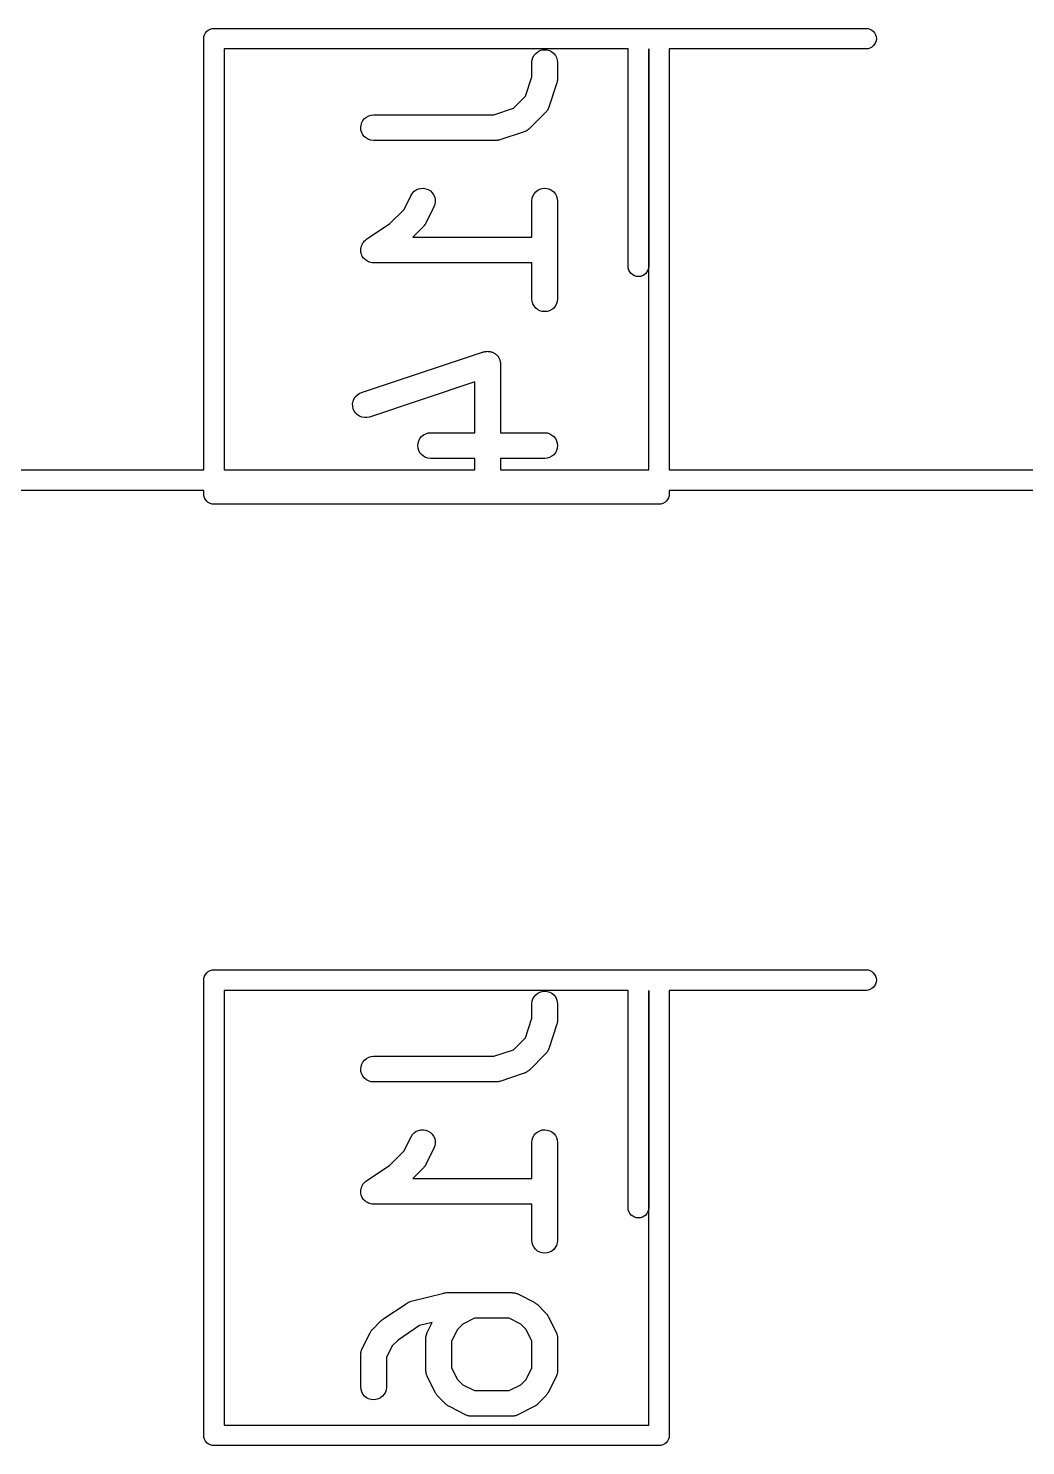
# Model space of a CAD drawing. Extents: x 37 to 98, y -173 to -16.
# Drawn here: x 71 to 76.83, y -127.39 to -119.11 of the extents above; entities that cross this region are included whole.
import ezdxf

# ---------------------------------------------------------------- set-up
doc = ezdxf.new("R2010")
doc.units = 0
doc.layers.add('BLACK', color=7, linetype='CONTINUOUS')

msp = doc.modelspace()

# ---------------------------------------------------------------- linework, layer by layer
at = {"layer": 'BLACK', "linetype": 'CONTINUOUS'}
for p, q in [((72.0309, -119.158), (72.0343, -119.147)), ((72.0343, -119.147), (72.0399, -119.137)), ((72.0399, -119.137), (72.0474, -119.127)), ((72.0474, -119.127), (72.0565, -119.12)), ((72.0565, -119.12), (72.0669, -119.114)), ((72.0669, -119.114), (72.0782, -119.111)), ((72.0782, -119.111), (72.0871, -119.11)), ((72.0871, -119.11), (72.09, -119.11)), ((72.09, -119.11), (72.0929, -119.11)), ((72.0929, -119.11), (74.5671, -119.11)), ((74.5671, -119.11), (74.57, -119.11)), ((74.57, -119.11), (74.5729, -119.11)), ((74.5729, -119.11), (74.6871, -119.11)), ((74.6871, -119.11), (74.69, -119.11)), ((74.69, -119.11), (74.6929, -119.11)), ((74.6929, -119.11), (75.9029, -119.11)), ((75.9029, -119.11), (75.9118, -119.111)), ((75.9118, -119.111), (75.9231, -119.114)), ((75.9231, -119.114), (75.9335, -119.12)), ((75.9335, -119.12), (75.9426, -119.127)), ((75.9426, -119.127), (75.9501, -119.137)), ((75.9501, -119.137), (75.9557, -119.147)), ((75.9557, -119.147), (75.9591, -119.158)), ((72.0297, -119.17), (72.0309, -119.158)), ((72.03, -119.173), (72.0297, -119.17)), ((72.03, -121.69), (72.03, -119.173)), ((72.15, -119.23), (72.15, -121.69)), ((74.51, -119.23), (72.15, -119.23)), ((74.51, -120.503), (74.51, -119.23)), ((74.63, -121.69), (74.63, -119.23)), ((74.63, -119.23), (74.63, -120.503)), ((75.9029, -119.23), (74.75, -119.23)), ((74.75, -119.23), (74.75, -121.69)), ((75.9118, -119.229), (75.9029, -119.23)), ((75.9231, -119.226), (75.9118, -119.229)), ((75.9335, -119.22), (75.9231, -119.226)), ((75.9426, -119.213), (75.9335, -119.22)), ((75.9501, -119.203), (75.9426, -119.213)), ((75.9557, -119.193), (75.9501, -119.203)), ((75.9591, -119.182), (75.9557, -119.193)), ((75.9591, -119.158), (75.9603, -119.17)), ((75.9603, -119.17), (75.9591, -119.182)), ((73.9474, -119.308), (73.949, -119.294)), ((73.9474, -119.31), (73.9474, -119.308)), ((73.9474, -119.393), (73.9474, -119.31)), ((73.949, -119.294), (73.9534, -119.28)), ((73.9534, -119.28), (73.9605, -119.267)), ((73.9605, -119.267), (73.9699, -119.256)), ((73.9699, -119.256), (73.9813, -119.247)), ((73.9813, -119.247), (73.9943, -119.24)), ((73.9943, -119.24), (74.0083, -119.236)), ((74.0083, -119.236), (74.0229, -119.235)), ((74.0229, -119.235), (74.0375, -119.236)), ((74.0375, -119.236), (74.0514, -119.24)), ((74.0514, -119.24), (74.0643, -119.247)), ((74.0643, -119.247), (74.0756, -119.257)), ((74.0756, -119.257), (74.0848, -119.268)), ((74.0848, -119.268), (74.0917, -119.281)), ((74.0917, -119.281), (74.096, -119.295)), ((74.096, -119.295), (74.0974, -119.31)), ((74.0974, -119.31), (74.0974, -119.405)), ((73.9092, -119.507), (73.9474, -119.393)), ((74.0935, -119.428), (74.0459, -119.571)), ((74.0945, -119.424), (74.0935, -119.428)), ((74.0957, -119.42), (74.0945, -119.424)), ((74.0961, -119.417), (74.0957, -119.42)), ((74.0968, -119.414), (74.0961, -119.417)), ((74.0969, -119.41), (74.0968, -119.414)), ((74.0974, -119.406), (74.0969, -119.41)), ((74.0974, -119.405), (74.0974, -119.406)), ((73.839, -119.577), (73.9092, -119.507)), ((72.9602, -119.649), (72.9695, -119.637)), ((72.9695, -119.637), (72.9809, -119.628)), ((72.9809, -119.628), (72.9938, -119.621)), ((72.9938, -119.621), (73.0078, -119.617)), ((73.0078, -119.617), (73.0224, -119.615)), ((73.0224, -119.615), (73.7245, -119.615)), ((73.7245, -119.615), (73.839, -119.577)), ((74.0278, -119.601), (73.9326, -119.696)), ((74.0292, -119.599), (74.0278, -119.601)), ((74.0308, -119.597), (74.0292, -119.599)), ((74.0338, -119.593), (74.0308, -119.597)), ((74.0371, -119.589), (74.0338, -119.593)), ((74.0381, -119.587), (74.0371, -119.589)), ((74.0394, -119.586), (74.0381, -119.587)), ((74.0416, -119.581), (74.0394, -119.586)), ((74.044, -119.576), (74.0416, -119.581)), ((74.0446, -119.574), (74.044, -119.576)), ((74.0456, -119.572), (74.0446, -119.574)), ((74.0459, -119.571), (74.0456, -119.572)), ((72.9474, -119.69), (72.9489, -119.675)), ((72.9487, -119.705), (72.9474, -119.69)), ((72.9528, -119.719), (72.9487, -119.705)), ((72.9489, -119.675), (72.9532, -119.661)), ((72.9596, -119.732), (72.9528, -119.719)), ((72.9532, -119.661), (72.9602, -119.649)), ((73.9032, -119.714), (73.7604, -119.762)), ((73.9053, -119.713), (73.9032, -119.714)), ((73.9074, -119.712), (73.9053, -119.713)), ((73.9119, -119.71), (73.9074, -119.712)), ((73.9166, -119.708), (73.9119, -119.71)), ((73.9184, -119.707), (73.9166, -119.708)), ((73.9204, -119.706), (73.9184, -119.707)), ((73.9244, -119.703), (73.9204, -119.706)), ((73.9286, -119.7), (73.9244, -119.703)), ((73.9301, -119.698), (73.9286, -119.7)), ((73.9318, -119.697), (73.9301, -119.698)), ((73.9326, -119.696), (73.9318, -119.697)), ((72.9688, -119.743), (72.9596, -119.732)), ((72.98, -119.752), (72.9688, -119.743)), ((72.9928, -119.759), (72.98, -119.752)), ((73.0068, -119.764), (72.9928, -119.759)), ((73.0213, -119.765), (73.0068, -119.764)), ((73.0224, -119.765), (73.0213, -119.765)), ((73.7367, -119.765), (73.0224, -119.765)), ((73.7409, -119.765), (73.7367, -119.765)), ((73.7451, -119.765), (73.7409, -119.765)), ((73.7481, -119.764), (73.7451, -119.765)), ((73.7512, -119.764), (73.7481, -119.764)), ((73.7553, -119.763), (73.7512, -119.764)), ((73.7594, -119.762), (73.7553, -119.763)), ((73.7604, -119.762), (73.7594, -119.762)), ((73.2597, -120.062), (73.2717, -120.053)), ((73.2717, -120.053), (73.2851, -120.048)), ((73.2851, -120.048), (73.2994, -120.045)), ((73.2994, -120.045), (73.3141, -120.044)), ((73.3141, -120.044), (73.3285, -120.047)), ((73.3285, -120.047), (73.3421, -120.052)), ((73.3421, -120.052), (73.3544, -120.06)), ((73.3544, -120.06), (73.365, -120.07)), ((73.9699, -120.065), (73.9813, -120.056)), ((73.9813, -120.056), (73.9943, -120.05)), ((73.9943, -120.05), (74.0083, -120.045)), ((74.0083, -120.045), (74.0229, -120.044)), ((74.0229, -120.044), (74.0375, -120.046)), ((74.0375, -120.046), (74.0514, -120.05)), ((74.0514, -120.05), (74.0643, -120.057)), ((74.0643, -120.057), (74.0756, -120.066)), ((73.1988, -120.17), (73.241, -120.086)), ((73.241, -120.086), (73.2415, -120.085)), ((73.2415, -120.085), (73.2495, -120.072)), ((73.2495, -120.072), (73.2597, -120.062)), ((73.365, -120.07), (73.3734, -120.082)), ((73.3734, -120.082), (73.3793, -120.096)), ((73.3804, -120.139), (73.3752, -120.153)), ((73.3793, -120.096), (73.3825, -120.11)), ((73.3829, -120.124), (73.3804, -120.139)), ((73.3825, -120.11), (73.3829, -120.124)), ((73.9474, -120.118), (73.949, -120.103)), ((73.9474, -120.119), (73.9474, -120.118)), ((73.9474, -120.33), (73.9474, -120.119)), ((73.949, -120.103), (73.9534, -120.09)), ((73.9534, -120.09), (73.9605, -120.077)), ((73.9605, -120.077), (73.9699, -120.065)), ((74.0756, -120.066), (74.0848, -120.078)), ((74.0848, -120.078), (74.0917, -120.09)), ((74.0917, -120.09), (74.096, -120.104)), ((74.096, -120.104), (74.0974, -120.119)), ((74.0974, -120.119), (74.0974, -120.69)), ((73.1175, -120.251), (73.1988, -120.17)), ((73.3752, -120.153), (73.3276, -120.248)), ((72.9808, -120.342), (73.1175, -120.251)), ((73.3135, -120.267), (73.2511, -120.33)), ((73.3162, -120.264), (73.3135, -120.267)), ((73.3191, -120.261), (73.3162, -120.264)), ((73.3208, -120.258), (73.3191, -120.261)), ((73.3228, -120.256), (73.3208, -120.258)), ((73.3248, -120.252), (73.3228, -120.256)), ((73.3271, -120.249), (73.3248, -120.252)), ((73.3276, -120.248), (73.3271, -120.249)), ((72.9481, -120.397), (72.9489, -120.39)), ((72.9489, -120.39), (72.9511, -120.383)), ((72.9489, -120.39), (72.9489, -120.39)), ((72.9489, -120.39), (72.9489, -120.39)), ((72.9511, -120.383), (72.9532, -120.376)), ((72.9532, -120.376), (72.9568, -120.369)), ((72.9532, -120.376), (72.9532, -120.376)), ((72.9532, -120.376), (72.9532, -120.376)), ((72.9568, -120.369), (72.9601, -120.363)), ((72.9601, -120.363), (72.9602, -120.363)), ((72.9602, -120.363), (72.9648, -120.357)), ((72.9602, -120.363), (72.9602, -120.363)), ((72.9648, -120.357), (72.9694, -120.352)), ((72.9694, -120.352), (72.9695, -120.352)), ((72.9695, -120.352), (72.975, -120.347)), ((72.9695, -120.352), (72.9695, -120.352)), ((72.975, -120.347), (72.9808, -120.342)), ((73.2511, -120.33), (73.9474, -120.33)), ((72.9474, -120.404), (72.9481, -120.397)), ((72.9481, -120.412), (72.9474, -120.404)), ((72.9474, -120.404), (72.9474, -120.404)), ((72.9474, -120.404), (72.9474, -120.404)), ((72.9487, -120.419), (72.9481, -120.412)), ((72.9507, -120.426), (72.9487, -120.419)), ((72.9487, -120.419), (72.9487, -120.419)), ((72.9487, -120.419), (72.9487, -120.419)), ((72.9528, -120.433), (72.9507, -120.426)), ((72.9529, -120.433), (72.9528, -120.433)), ((72.9563, -120.44), (72.9529, -120.433)), ((72.9529, -120.433), (72.9529, -120.433)), ((72.9596, -120.446), (72.9563, -120.44)), ((72.9597, -120.446), (72.9596, -120.446)), ((72.9643, -120.452), (72.9597, -120.446)), ((72.9597, -120.446), (72.9597, -120.446)), ((72.9688, -120.457), (72.9643, -120.452)), ((72.9689, -120.457), (72.9688, -120.457)), ((72.9688, -120.457), (72.9688, -120.457)), ((72.9745, -120.462), (72.9689, -120.457)), ((72.98, -120.467), (72.9745, -120.462)), ((72.9801, -120.467), (72.98, -120.467)), ((72.9862, -120.47), (72.9801, -120.467)), ((72.9801, -120.467), (72.9801, -120.467)), ((72.9928, -120.474), (72.9862, -120.47)), ((72.9929, -120.474), (72.9928, -120.474)), ((72.9996, -120.476), (72.9929, -120.474)), ((72.9929, -120.474), (72.9929, -120.474)), ((73.0068, -120.478), (72.9996, -120.476)), ((73.0069, -120.478), (73.0068, -120.478)), ((73.0068, -120.478), (73.0068, -120.478)), ((73.0142, -120.479), (73.0069, -120.478)), ((73.0213, -120.48), (73.0142, -120.479)), ((73.0214, -120.48), (73.0213, -120.48)), ((73.0215, -120.48), (73.0214, -120.48)), ((73.0224, -120.48), (73.0215, -120.48)), ((73.0215, -120.48), (73.0215, -120.48)), ((73.9474, -120.48), (73.0224, -120.48)), ((73.9474, -120.69), (73.9474, -120.48)), ((74.5109, -120.512), (74.51, -120.503)), ((74.5143, -120.523), (74.5109, -120.512)), ((74.5199, -120.533), (74.5143, -120.523)), ((74.5274, -120.543), (74.5199, -120.533)), ((74.5365, -120.55), (74.5274, -120.543)), ((74.5469, -120.556), (74.5365, -120.55)), ((74.5582, -120.559), (74.5469, -120.556)), ((74.5931, -120.556), (74.5818, -120.559)), ((74.6035, -120.55), (74.5931, -120.556)), ((74.6126, -120.543), (74.6035, -120.55)), ((74.6201, -120.533), (74.6126, -120.543)), ((74.6257, -120.523), (74.6201, -120.533)), ((74.6291, -120.512), (74.6257, -120.523)), ((74.63, -120.503), (74.6291, -120.512)), ((74.57, -120.56), (74.5582, -120.559)), ((74.5818, -120.559), (74.57, -120.56)), ((73.9488, -120.705), (73.9474, -120.69)), ((73.953, -120.719), (73.9488, -120.705)), ((73.9599, -120.732), (73.953, -120.719)), ((74.0913, -120.72), (74.0843, -120.733)), ((74.0957, -120.706), (74.0913, -120.72)), ((74.0974, -120.692), (74.0957, -120.706)), ((74.0974, -120.69), (74.0974, -120.692)), ((73.9692, -120.743), (73.9599, -120.732)), ((73.9804, -120.753), (73.9692, -120.743)), ((73.9933, -120.76), (73.9804, -120.753)), ((74.0073, -120.764), (73.9933, -120.76)), ((74.0219, -120.765), (74.0073, -120.764)), ((74.0364, -120.764), (74.0219, -120.765)), ((74.0505, -120.76), (74.0364, -120.764)), ((74.0634, -120.753), (74.0505, -120.76)), ((74.0749, -120.744), (74.0634, -120.753)), ((74.0843, -120.733), (74.0749, -120.744)), ((72.951, -121.238), (73.6653, -121)), ((73.6653, -121), (73.6663, -121)), ((73.6663, -121), (73.6707, -120.999)), ((73.6707, -120.999), (73.675, -120.998)), ((73.675, -120.998), (73.6778, -120.997)), ((73.6778, -120.997), (73.6806, -120.997)), ((73.6806, -120.997), (73.6851, -120.997)), ((73.6851, -120.997), (73.6896, -120.996)), ((73.6896, -120.996), (73.6924, -120.997)), ((73.6924, -120.997), (73.6953, -120.997)), ((73.6953, -120.997), (73.6997, -120.997)), ((73.6997, -120.997), (73.7041, -120.998)), ((73.7041, -120.998), (73.7069, -120.999)), ((73.7069, -120.999), (73.7097, -120.999)), ((73.7097, -120.999), (73.7138, -121.001)), ((73.7138, -121.001), (73.7181, -121.002)), ((73.7181, -121.002), (73.7206, -121.004)), ((73.7206, -121.004), (73.7233, -121.005)), ((73.7233, -121.005), (73.727, -121.007)), ((73.727, -121.007), (73.731, -121.009)), ((73.731, -121.009), (73.7332, -121.011)), ((73.7332, -121.011), (73.7356, -121.013)), ((73.7356, -121.013), (73.7388, -121.016)), ((73.7388, -121.016), (73.7423, -121.019)), ((73.7423, -121.019), (73.7441, -121.021)), ((73.7441, -121.021), (73.7461, -121.023)), ((73.7461, -121.023), (73.7487, -121.026)), ((73.7487, -121.026), (73.7515, -121.03)), ((73.7515, -121.03), (73.7529, -121.032)), ((73.7529, -121.032), (73.7545, -121.035)), ((73.7545, -121.035), (73.7563, -121.039)), ((73.7563, -121.039), (73.7584, -121.043)), ((73.7584, -121.043), (73.7592, -121.046)), ((73.7592, -121.046), (73.7604, -121.048)), ((73.7604, -121.048), (73.7613, -121.053)), ((73.7613, -121.053), (73.7626, -121.057)), ((73.7626, -121.057), (73.7629, -121.06)), ((73.7629, -121.06), (73.7635, -121.063)), ((73.7635, -121.063), (73.7636, -121.067)), ((73.7636, -121.067), (73.764, -121.071)), ((73.764, -121.071), (73.764, -121.473)), ((73.614, -121.175), (72.9985, -121.381)), ((73.614, -121.473), (73.614, -121.175)), ((72.9, -121.304), (72.9025, -121.289)), ((72.9025, -121.289), (72.9078, -121.276)), ((72.9078, -121.276), (72.9156, -121.263)), ((72.9156, -121.263), (72.9257, -121.253)), ((72.9257, -121.253), (72.9377, -121.244)), ((72.9377, -121.244), (72.951, -121.238)), ((72.9003, -121.318), (72.9, -121.304)), ((72.9034, -121.333), (72.9003, -121.318)), ((72.9093, -121.346), (72.9034, -121.333)), ((72.9177, -121.358), (72.9093, -121.346)), ((72.9282, -121.368), (72.9177, -121.358)), ((72.9405, -121.376), (72.9282, -121.368)), ((72.9541, -121.382), (72.9405, -121.376)), ((72.9685, -121.384), (72.9541, -121.382)), ((72.9832, -121.384), (72.9685, -121.384)), ((72.9975, -121.381), (72.9832, -121.384)), ((72.9985, -121.381), (72.9975, -121.381)), ((73.2807, -121.547), (73.2822, -121.533)), ((73.282, -121.562), (73.2807, -121.547)), ((73.2822, -121.533), (73.2866, -121.519)), ((73.2866, -121.519), (73.2935, -121.506)), ((73.2935, -121.506), (73.3029, -121.494)), ((73.3029, -121.494), (73.3142, -121.485)), ((73.3142, -121.485), (73.3271, -121.478)), ((73.3271, -121.478), (73.3411, -121.474)), ((73.3411, -121.474), (73.3557, -121.473)), ((73.3557, -121.473), (73.614, -121.473)), ((73.764, -121.473), (74.0224, -121.473)), ((74.0224, -121.473), (74.0234, -121.473)), ((74.0234, -121.473), (74.038, -121.474)), ((74.038, -121.474), (74.0519, -121.479)), ((74.0519, -121.479), (74.0648, -121.486)), ((74.0648, -121.486), (74.076, -121.495)), ((74.076, -121.495), (74.0851, -121.507)), ((74.0851, -121.507), (74.0919, -121.52)), ((74.0919, -121.52), (74.0961, -121.534)), ((74.0974, -121.548), (74.0958, -121.563)), ((74.0961, -121.534), (74.0974, -121.548)), ((73.2862, -121.576), (73.282, -121.562)), ((73.293, -121.589), (73.2862, -121.576)), ((73.3021, -121.6), (73.293, -121.589)), ((73.3133, -121.61), (73.3021, -121.6)), ((73.3262, -121.617), (73.3133, -121.61)), ((73.3401, -121.621), (73.3262, -121.617)), ((73.3547, -121.623), (73.3401, -121.621)), ((73.3557, -121.623), (73.3547, -121.623)), ((73.614, -121.623), (73.3557, -121.623)), ((73.614, -121.69), (73.614, -121.623)), ((74.0224, -121.623), (73.764, -121.623)), ((73.764, -121.623), (73.764, -121.69)), ((74.0369, -121.621), (74.0224, -121.623)), ((74.051, -121.617), (74.0369, -121.621)), ((74.0639, -121.61), (74.051, -121.617)), ((74.0752, -121.601), (74.0639, -121.61)), ((74.0846, -121.59), (74.0752, -121.601)), ((74.0915, -121.577), (74.0846, -121.59)), ((74.0958, -121.563), (74.0915, -121.577)), ((68.6821, -121.69), (72.03, -121.69)), ((72.15, -121.69), (73.614, -121.69)), ((73.764, -121.69), (74.63, -121.69)), ((74.75, -121.69), (77.11, -121.69)), ((72.03, -121.81), (68.3366, -121.81)), ((72.0297, -121.83), (72.03, -121.827)), ((72.0309, -121.842), (72.0297, -121.83)), ((72.03, -121.827), (72.03, -121.81)), ((72.0343, -121.853), (72.0309, -121.842)), ((72.0399, -121.863), (72.0343, -121.853)), ((72.0474, -121.873), (72.0399, -121.863)), ((72.0565, -121.88), (72.0474, -121.873)), ((72.0669, -121.886), (72.0565, -121.88)), ((74.7235, -121.88), (74.7131, -121.886)), ((74.7326, -121.873), (74.7235, -121.88)), ((74.7401, -121.863), (74.7326, -121.873)), ((74.7457, -121.853), (74.7401, -121.863)), ((74.7491, -121.842), (74.7457, -121.853)), ((74.75, -121.833), (74.7491, -121.842)), ((77.11, -121.81), (74.75, -121.81)), ((74.75, -121.81), (74.75, -121.827)), ((74.75, -121.827), (74.7503, -121.83)), ((74.7503, -121.83), (74.75, -121.833)), ((72.0782, -121.889), (72.0669, -121.886)), ((72.0871, -121.89), (72.0782, -121.889)), ((72.09, -121.89), (72.0871, -121.89)), ((72.0871, -121.89), (72.0871, -121.89)), ((72.0929, -121.89), (72.09, -121.89)), ((74.6871, -121.89), (72.0929, -121.89)), ((74.69, -121.89), (74.6871, -121.89)), ((74.7018, -121.889), (74.69, -121.89)), ((74.7131, -121.886), (74.7018, -121.889)), ((72.0565, -124.62), (72.0669, -124.614)), ((72.0669, -124.614), (72.0782, -124.611)), ((72.0782, -124.611), (72.0871, -124.61)), ((72.0871, -124.61), (72.09, -124.61)), ((72.09, -124.61), (72.0929, -124.61)), ((72.0929, -124.61), (74.5671, -124.61)), ((74.5671, -124.61), (74.57, -124.61)), ((74.57, -124.61), (74.5729, -124.61)), ((74.5729, -124.61), (74.6871, -124.61)), ((74.6871, -124.61), (74.69, -124.61)), ((74.69, -124.61), (74.6929, -124.61)), ((74.6929, -124.61), (75.9029, -124.61)), ((75.9029, -124.61), (75.9118, -124.611)), ((75.9118, -124.611), (75.9231, -124.614)), ((75.9231, -124.614), (75.9335, -124.62)), ((72.0297, -124.67), (72.0309, -124.658)), ((72.03, -124.673), (72.0297, -124.67)), ((72.03, -127.327), (72.03, -124.673)), ((72.0309, -124.658), (72.0343, -124.647)), ((72.0343, -124.647), (72.0399, -124.637)), ((72.0399, -124.637), (72.0474, -124.627)), ((72.0474, -124.627), (72.0565, -124.62)), ((75.9335, -124.62), (75.9426, -124.627)), ((75.9426, -124.627), (75.9501, -124.637)), ((75.9501, -124.637), (75.9557, -124.647)), ((75.9557, -124.693), (75.9501, -124.703)), ((75.9557, -124.647), (75.9591, -124.658)), ((75.9591, -124.682), (75.9557, -124.693)), ((75.9591, -124.658), (75.9603, -124.67)), ((75.9603, -124.67), (75.9591, -124.682)), ((72.15, -124.73), (72.15, -127.27)), ((74.51, -124.73), (72.15, -124.73)), ((73.9534, -124.78), (73.9605, -124.767)), ((73.9605, -124.767), (73.9699, -124.756)), ((73.9699, -124.756), (73.9813, -124.747)), ((73.9813, -124.747), (73.9943, -124.74)), ((73.9943, -124.74), (74.0083, -124.736)), ((74.0083, -124.736), (74.0229, -124.735)), ((74.0229, -124.735), (74.0375, -124.736)), ((74.0375, -124.736), (74.0514, -124.74)), ((74.0514, -124.74), (74.0643, -124.747)), ((74.0643, -124.747), (74.0756, -124.757)), ((74.0756, -124.757), (74.0848, -124.768)), ((74.0848, -124.768), (74.0917, -124.781)), ((74.51, -126.003), (74.51, -124.73)), ((74.63, -127.27), (74.63, -124.73)), ((74.63, -124.73), (74.63, -126.003)), ((75.9029, -124.73), (74.75, -124.73)), ((74.75, -124.73), (74.75, -127.327)), ((75.9118, -124.729), (75.9029, -124.73)), ((75.9231, -124.726), (75.9118, -124.729)), ((75.9335, -124.72), (75.9231, -124.726)), ((75.9426, -124.713), (75.9335, -124.72)), ((75.9501, -124.703), (75.9426, -124.713)), ((73.9474, -124.808), (73.949, -124.794)), ((73.9474, -124.81), (73.9474, -124.808)), ((73.9474, -124.893), (73.9474, -124.81)), ((73.949, -124.794), (73.9534, -124.78)), ((74.0917, -124.781), (74.096, -124.795)), ((74.096, -124.795), (74.0974, -124.81)), ((74.0974, -124.81), (74.0974, -124.905)), ((73.9092, -125.007), (73.9474, -124.893)), ((74.0935, -124.928), (74.0459, -125.071)), ((74.0945, -124.924), (74.0935, -124.928)), ((74.0957, -124.92), (74.0945, -124.924)), ((74.0961, -124.917), (74.0957, -124.92)), ((74.0968, -124.914), (74.0961, -124.917)), ((74.0969, -124.91), (74.0968, -124.914)), ((74.0974, -124.906), (74.0969, -124.91)), ((74.0974, -124.905), (74.0974, -124.906)), ((73.839, -125.077), (73.9092, -125.007)), ((73.7245, -125.115), (73.839, -125.077)), ((74.0278, -125.101), (73.9326, -125.196)), ((74.0292, -125.099), (74.0278, -125.101)), ((74.0308, -125.097), (74.0292, -125.099)), ((74.0338, -125.093), (74.0308, -125.097)), ((74.0371, -125.089), (74.0338, -125.093)), ((74.0381, -125.087), (74.0371, -125.089)), ((74.0394, -125.086), (74.0381, -125.087)), ((74.0416, -125.081), (74.0394, -125.086)), ((74.044, -125.076), (74.0416, -125.081)), ((74.0446, -125.074), (74.044, -125.076)), ((74.0456, -125.072), (74.0446, -125.074)), ((74.0459, -125.071), (74.0456, -125.072)), ((72.9474, -125.19), (72.9489, -125.175)), ((72.9487, -125.205), (72.9474, -125.19)), ((72.9489, -125.175), (72.9532, -125.161)), ((72.9532, -125.161), (72.9602, -125.149)), ((72.9602, -125.149), (72.9695, -125.137)), ((72.9695, -125.137), (72.9809, -125.128)), ((72.9809, -125.128), (72.9938, -125.121)), ((72.9938, -125.121), (73.0078, -125.117)), ((73.0078, -125.117), (73.0224, -125.115)), ((73.0224, -125.115), (73.7245, -125.115)), ((72.9528, -125.219), (72.9487, -125.205)), ((72.9596, -125.232), (72.9528, -125.219)), ((72.9688, -125.243), (72.9596, -125.232)), ((72.98, -125.252), (72.9688, -125.243)), ((72.9928, -125.259), (72.98, -125.252)), ((73.0068, -125.264), (72.9928, -125.259)), ((73.0213, -125.265), (73.0068, -125.264)), ((73.0224, -125.265), (73.0213, -125.265)), ((73.7367, -125.265), (73.0224, -125.265)), ((73.7409, -125.265), (73.7367, -125.265)), ((73.7451, -125.265), (73.7409, -125.265)), ((73.7481, -125.264), (73.7451, -125.265)), ((73.7512, -125.264), (73.7481, -125.264)), ((73.7553, -125.263), (73.7512, -125.264)), ((73.7594, -125.262), (73.7553, -125.263)), ((73.7604, -125.262), (73.7594, -125.262)), ((73.9032, -125.214), (73.7604, -125.262)), ((73.9053, -125.213), (73.9032, -125.214)), ((73.9074, -125.212), (73.9053, -125.213)), ((73.9119, -125.21), (73.9074, -125.212)), ((73.9166, -125.208), (73.9119, -125.21)), ((73.9184, -125.207), (73.9166, -125.208)), ((73.9204, -125.206), (73.9184, -125.207)), ((73.9244, -125.203), (73.9204, -125.206)), ((73.9286, -125.2), (73.9244, -125.203)), ((73.9301, -125.198), (73.9286, -125.2)), ((73.9318, -125.197), (73.9301, -125.198)), ((73.9326, -125.196), (73.9318, -125.197)), ((73.1988, -125.67), (73.241, -125.586)), ((73.241, -125.586), (73.2415, -125.585)), ((73.2415, -125.585), (73.2495, -125.572)), ((73.2495, -125.572), (73.2597, -125.562)), ((73.2597, -125.562), (73.2717, -125.553)), ((73.2717, -125.553), (73.2851, -125.548)), ((73.2851, -125.548), (73.2994, -125.545)), ((73.2994, -125.545), (73.3141, -125.544)), ((73.3141, -125.544), (73.3285, -125.547)), ((73.3285, -125.547), (73.3421, -125.552)), ((73.3421, -125.552), (73.3544, -125.56)), ((73.3544, -125.56), (73.365, -125.57)), ((73.365, -125.57), (73.3734, -125.582)), ((73.3734, -125.582), (73.3793, -125.596)), ((73.3793, -125.596), (73.3825, -125.61)), ((73.9474, -125.618), (73.949, -125.603)), ((73.949, -125.603), (73.9534, -125.59)), ((73.9534, -125.59), (73.9605, -125.577)), ((73.9605, -125.577), (73.9699, -125.565)), ((73.9699, -125.565), (73.9813, -125.556)), ((73.9813, -125.556), (73.9943, -125.55)), ((73.9943, -125.55), (74.0083, -125.545)), ((74.0083, -125.545), (74.0229, -125.544)), ((74.0229, -125.544), (74.0375, -125.546)), ((74.0375, -125.546), (74.0514, -125.55)), ((74.0514, -125.55), (74.0643, -125.557)), ((74.0643, -125.557), (74.0756, -125.566)), ((74.0756, -125.566), (74.0848, -125.578)), ((74.0848, -125.578), (74.0917, -125.59)), ((74.0917, -125.59), (74.096, -125.604)), ((74.096, -125.604), (74.0974, -125.619)), ((73.1175, -125.751), (73.1988, -125.67)), ((73.3752, -125.653), (73.3276, -125.748)), ((73.3804, -125.639), (73.3752, -125.653)), ((73.3829, -125.624), (73.3804, -125.639)), ((73.3825, -125.61), (73.3829, -125.624)), ((73.9474, -125.619), (73.9474, -125.618)), ((73.9474, -125.83), (73.9474, -125.619)), ((74.0974, -125.619), (74.0974, -126.19)), ((72.9808, -125.842), (73.1175, -125.751)), ((73.3135, -125.767), (73.2511, -125.83)), ((73.3162, -125.764), (73.3135, -125.767)), ((73.3191, -125.761), (73.3162, -125.764)), ((73.3208, -125.758), (73.3191, -125.761)), ((73.3228, -125.756), (73.3208, -125.758)), ((73.3248, -125.752), (73.3228, -125.756)), ((73.3271, -125.749), (73.3248, -125.752)), ((73.3276, -125.748), (73.3271, -125.749)), ((72.9648, -125.857), (72.9694, -125.852)), ((72.9694, -125.852), (72.9695, -125.852)), ((72.9695, -125.852), (72.975, -125.847)), ((72.9695, -125.852), (72.9695, -125.852)), ((72.975, -125.847), (72.9808, -125.842)), ((73.2511, -125.83), (73.9474, -125.83)), ((72.9474, -125.904), (72.9481, -125.897)), ((72.9481, -125.912), (72.9474, -125.904)), ((72.9474, -125.904), (72.9474, -125.904)), ((72.9474, -125.904), (72.9474, -125.904)), ((72.9481, -125.897), (72.9489, -125.89)), ((72.9487, -125.919), (72.9481, -125.912)), ((72.9507, -125.926), (72.9487, -125.919)), ((72.9487, -125.919), (72.9487, -125.919)), ((72.9487, -125.919), (72.9487, -125.919)), ((72.9489, -125.89), (72.9511, -125.883)), ((72.9489, -125.89), (72.9489, -125.89)), ((72.9489, -125.89), (72.9489, -125.89)), ((72.9528, -125.933), (72.9507, -125.926)), ((72.9511, -125.883), (72.9532, -125.876)), ((72.9529, -125.933), (72.9528, -125.933)), ((72.9563, -125.94), (72.9529, -125.933)), ((72.9529, -125.933), (72.9529, -125.933)), ((72.9532, -125.876), (72.9568, -125.869)), ((72.9532, -125.876), (72.9532, -125.876)), ((72.9532, -125.876), (72.9532, -125.876)), ((72.9568, -125.869), (72.9601, -125.863)), ((72.9601, -125.863), (72.9602, -125.863)), ((72.9602, -125.863), (72.9648, -125.857)), ((72.9602, -125.863), (72.9602, -125.863)), ((72.9596, -125.946), (72.9563, -125.94)), ((72.9597, -125.946), (72.9596, -125.946)), ((72.9643, -125.952), (72.9597, -125.946)), ((72.9597, -125.946), (72.9597, -125.946)), ((72.9688, -125.957), (72.9643, -125.952)), ((72.9689, -125.957), (72.9688, -125.957)), ((72.9688, -125.957), (72.9688, -125.957)), ((72.9745, -125.962), (72.9689, -125.957)), ((72.98, -125.967), (72.9745, -125.962)), ((72.9801, -125.967), (72.98, -125.967)), ((72.9862, -125.97), (72.9801, -125.967)), ((72.9801, -125.967), (72.9801, -125.967)), ((72.9928, -125.974), (72.9862, -125.97)), ((72.9929, -125.974), (72.9928, -125.974)), ((72.9996, -125.976), (72.9929, -125.974)), ((72.9929, -125.974), (72.9929, -125.974)), ((73.0068, -125.978), (72.9996, -125.976)), ((73.0069, -125.978), (73.0068, -125.978)), ((73.0068, -125.978), (73.0068, -125.978)), ((73.0142, -125.979), (73.0069, -125.978)), ((73.0213, -125.98), (73.0142, -125.979)), ((73.0214, -125.98), (73.0213, -125.98)), ((73.0215, -125.98), (73.0214, -125.98)), ((73.0224, -125.98), (73.0215, -125.98)), ((73.0215, -125.98), (73.0215, -125.98)), ((73.9474, -125.98), (73.0224, -125.98)), ((73.9474, -126.19), (73.9474, -125.98)), ((74.5109, -126.012), (74.51, -126.003)), ((74.5143, -126.023), (74.5109, -126.012)), ((74.6291, -126.012), (74.6257, -126.023)), ((74.63, -126.003), (74.6291, -126.012)), ((74.5199, -126.033), (74.5143, -126.023)), ((74.5274, -126.043), (74.5199, -126.033)), ((74.5365, -126.05), (74.5274, -126.043)), ((74.5469, -126.056), (74.5365, -126.05)), ((74.5582, -126.059), (74.5469, -126.056)), ((74.57, -126.06), (74.5582, -126.059)), ((74.5818, -126.059), (74.57, -126.06)), ((74.5931, -126.056), (74.5818, -126.059)), ((74.6035, -126.05), (74.5931, -126.056)), ((74.6126, -126.043), (74.6035, -126.05)), ((74.6201, -126.033), (74.6126, -126.043)), ((74.6257, -126.023), (74.6201, -126.033)), ((73.9488, -126.205), (73.9474, -126.19)), ((73.953, -126.219), (73.9488, -126.205)), ((73.9599, -126.232), (73.953, -126.219)), ((73.9692, -126.243), (73.9599, -126.232)), ((73.9804, -126.253), (73.9692, -126.243)), ((73.9933, -126.26), (73.9804, -126.253)), ((74.0073, -126.264), (73.9933, -126.26)), ((74.0219, -126.265), (74.0073, -126.264)), ((74.0364, -126.264), (74.0219, -126.265)), ((74.0505, -126.26), (74.0364, -126.264)), ((74.0634, -126.253), (74.0505, -126.26)), ((74.0749, -126.244), (74.0634, -126.253)), ((74.0843, -126.233), (74.0749, -126.244)), ((74.0913, -126.22), (74.0843, -126.233)), ((74.0957, -126.206), (74.0913, -126.22)), ((74.0974, -126.192), (74.0957, -126.206)), ((74.0974, -126.19), (74.0974, -126.192)), ((73.2423, -126.546), (73.4328, -126.499)), ((73.4328, -126.499), (73.4338, -126.498)), ((73.4338, -126.498), (73.4351, -126.498)), ((73.4351, -126.498), (73.4364, -126.498)), ((73.4364, -126.498), (73.4424, -126.497)), ((73.4424, -126.497), (73.4483, -126.496)), ((73.4483, -126.496), (73.4496, -126.497)), ((73.4496, -126.497), (73.451, -126.496)), ((73.451, -126.496), (73.8319, -126.496)), ((73.8319, -126.496), (73.833, -126.496)), ((73.833, -126.496), (73.8351, -126.497)), ((73.8351, -126.497), (73.8374, -126.497)), ((73.8374, -126.497), (73.8424, -126.497)), ((73.8424, -126.497), (73.8475, -126.498)), ((73.8475, -126.498), (73.8496, -126.499)), ((73.8496, -126.499), (73.8518, -126.499)), ((73.8518, -126.499), (73.8566, -126.501)), ((73.8566, -126.501), (73.8614, -126.502)), ((73.8614, -126.502), (73.8634, -126.504)), ((73.8634, -126.504), (73.8654, -126.504)), ((73.8654, -126.504), (73.9607, -126.552)), ((73.076, -126.652), (73.2189, -126.557)), ((73.2189, -126.557), (73.2197, -126.556)), ((73.2197, -126.556), (73.2242, -126.554)), ((73.2242, -126.554), (73.2285, -126.551)), ((73.2285, -126.551), (73.2307, -126.55)), ((73.2307, -126.55), (73.2328, -126.549)), ((73.2328, -126.549), (73.2376, -126.548)), ((73.2376, -126.548), (73.2423, -126.546)), ((73.9607, -126.552), (73.9616, -126.552)), ((73.9616, -126.552), (73.9652, -126.555)), ((73.9652, -126.555), (73.9689, -126.557)), ((73.9689, -126.557), (73.9713, -126.559)), ((73.9713, -126.559), (73.9739, -126.56)), ((73.9739, -126.56), (73.9769, -126.563)), ((73.9769, -126.563), (73.9802, -126.566)), ((73.9802, -126.566), (74.0278, -126.614)), ((73.017, -126.709), (73.0646, -126.661)), ((73.0646, -126.661), (73.0647, -126.661)), ((73.0647, -126.661), (73.0647, -126.661)), ((73.0647, -126.661), (73.0647, -126.661)), ((73.0647, -126.661), (73.0653, -126.661)), ((73.0653, -126.661), (73.0707, -126.656)), ((73.0707, -126.656), (73.076, -126.652)), ((73.3654, -126.67), (73.2913, -126.689)), ((73.3363, -126.728), (73.3654, -126.67)), ((73.543, -126.681), (73.5126, -126.711)), ((73.6115, -126.646), (73.543, -126.681)), ((73.8142, -126.646), (73.6115, -126.646)), ((73.8827, -126.681), (73.8142, -126.646)), ((73.9131, -126.711), (73.8827, -126.681)), ((74.0278, -126.614), (74.0285, -126.614)), ((74.0285, -126.614), (74.0312, -126.618)), ((74.0312, -126.618), (74.0341, -126.621)), ((74.0341, -126.621), (74.0357, -126.623)), ((74.0357, -126.623), (74.0377, -126.626)), ((74.0377, -126.626), (74.0396, -126.63)), ((74.0396, -126.63), (74.0418, -126.633)), ((74.0418, -126.633), (74.0895, -126.728)), ((72.9553, -126.824), (73.0029, -126.728)), ((73.0029, -126.728), (73.0034, -126.727)), ((73.0034, -126.727), (73.0057, -126.724)), ((73.0057, -126.724), (73.0077, -126.72)), ((73.0077, -126.72), (73.0097, -126.718)), ((73.0097, -126.718), (73.0114, -126.715)), ((73.0114, -126.715), (73.0143, -126.712)), ((73.0143, -126.712), (73.017, -126.709)), ((73.2913, -126.689), (73.1654, -126.773)), ((73.3283, -126.761), (73.3286, -126.759)), ((73.3283, -126.762), (73.3283, -126.761)), ((73.3283, -126.952), (73.3283, -126.762)), ((73.3285, -126.756), (73.3294, -126.751)), ((73.3286, -126.759), (73.3285, -126.756)), ((73.3294, -126.751), (73.33, -126.746)), ((73.33, -126.746), (73.3306, -126.744)), ((73.3306, -126.744), (73.331, -126.742)), ((73.331, -126.742), (73.3328, -126.737)), ((73.3328, -126.737), (73.3344, -126.732)), ((73.3344, -126.732), (73.3355, -126.73)), ((73.3355, -126.73), (73.3363, -126.728)), ((73.5126, -126.711), (73.4783, -126.78)), ((73.9474, -126.78), (73.9131, -126.711)), ((74.0895, -126.728), (74.0899, -126.729)), ((74.0899, -126.729), (74.0907, -126.731)), ((74.0907, -126.731), (74.0917, -126.733)), ((74.0917, -126.733), (74.0932, -126.738)), ((74.0932, -126.738), (74.095, -126.743)), ((74.095, -126.743), (74.0953, -126.745)), ((74.0953, -126.745), (74.096, -126.747)), ((74.096, -126.747), (74.0965, -126.752)), ((74.0965, -126.752), (74.0973, -126.758)), ((74.0973, -126.758), (74.0972, -126.76)), ((74.0972, -126.76), (74.0974, -126.762)), ((74.0974, -126.762), (74.0974, -126.952)), ((72.9476, -126.852), (72.9484, -126.847)), ((72.9484, -126.847), (72.949, -126.842)), ((72.949, -126.842), (72.9497, -126.839)), ((72.9497, -126.839), (72.9501, -126.837)), ((72.9501, -126.837), (72.9519, -126.832)), ((72.9519, -126.832), (72.9534, -126.828)), ((72.9534, -126.828), (72.9545, -126.826)), ((72.9545, -126.826), (72.9553, -126.824)), ((73.1316, -126.806), (73.0974, -126.875)), ((73.1654, -126.773), (73.1316, -126.806)), ((73.4783, -126.78), (73.4783, -126.935)), ((73.9474, -126.935), (73.9474, -126.78)), ((72.9474, -126.856), (72.9476, -126.854)), ((72.9474, -126.857), (72.9474, -126.856)), ((72.9474, -127.048), (72.9474, -126.857)), ((72.9476, -126.854), (72.9476, -126.852)), ((73.0974, -126.875), (73.0974, -127.048)), ((73.3285, -126.955), (73.3283, -126.952)), ((73.3285, -126.957), (73.3285, -126.955)), ((73.3293, -126.962), (73.3285, -126.957)), ((73.3298, -126.967), (73.3293, -126.962)), ((73.3304, -126.969), (73.3298, -126.967)), ((73.3307, -126.971), (73.3304, -126.969)), ((73.3325, -126.976), (73.3307, -126.971)), ((73.334, -126.981), (73.3325, -126.976)), ((73.335, -126.983), (73.334, -126.981)), ((73.3358, -126.985), (73.335, -126.983)), ((73.3363, -126.986), (73.3358, -126.985)), ((73.3839, -127.081), (73.3363, -126.986)), ((73.4783, -126.935), (73.5126, -127.003)), ((73.5126, -127.003), (73.543, -127.034)), ((73.8827, -127.034), (73.9131, -127.003)), ((73.9131, -127.003), (73.9474, -126.935)), ((74.0895, -126.986), (74.0418, -127.081)), ((74.0903, -126.984), (74.0895, -126.986)), ((74.0913, -126.982), (74.0903, -126.984)), ((74.0929, -126.977), (74.0913, -126.982)), ((74.0947, -126.972), (74.0929, -126.977)), ((74.0951, -126.97), (74.0947, -126.972)), ((74.0957, -126.968), (74.0951, -126.97)), ((74.0963, -126.963), (74.0957, -126.968)), ((74.0972, -126.958), (74.0963, -126.963)), ((74.0974, -126.953), (74.0971, -126.956)), ((74.0971, -126.956), (74.0972, -126.958)), ((74.0974, -126.952), (74.0974, -126.953)), ((72.9488, -127.062), (72.9474, -127.048)), ((72.953, -127.076), (72.9488, -127.062)), ((72.9599, -127.089), (72.953, -127.076)), ((72.9692, -127.1), (72.9599, -127.089)), ((73.0843, -127.09), (73.0749, -127.101)), ((73.0913, -127.077), (73.0843, -127.09)), ((73.0957, -127.063), (73.0913, -127.077)), ((73.0974, -127.049), (73.0957, -127.063)), ((73.0974, -127.048), (73.0974, -127.049)), ((73.3861, -127.085), (73.3839, -127.081)), ((73.3881, -127.088), (73.3861, -127.085)), ((73.39, -127.091), (73.3881, -127.088)), ((73.3917, -127.094), (73.39, -127.091)), ((73.3946, -127.097), (73.3917, -127.094)), ((73.3972, -127.1), (73.3946, -127.097)), ((73.543, -127.034), (73.6115, -127.068)), ((73.6115, -127.068), (73.8142, -127.068)), ((73.8142, -127.068), (73.8827, -127.034)), ((74.0305, -127.097), (74.0278, -127.101)), ((74.0334, -127.094), (74.0305, -127.097)), ((74.0351, -127.092), (74.0334, -127.094)), ((74.0371, -127.089), (74.0351, -127.092)), ((74.0391, -127.086), (74.0371, -127.089)), ((74.0414, -127.082), (74.0391, -127.086)), ((74.0418, -127.081), (74.0414, -127.082)), ((72.9804, -127.11), (72.9692, -127.1)), ((72.9933, -127.117), (72.9804, -127.11)), ((73.0073, -127.121), (72.9933, -127.117)), ((73.0219, -127.123), (73.0073, -127.121)), ((73.0364, -127.121), (73.0219, -127.123)), ((73.0505, -127.117), (73.0364, -127.121)), ((73.0634, -127.11), (73.0505, -127.117)), ((73.0749, -127.101), (73.0634, -127.11)), ((73.3979, -127.101), (73.3972, -127.1)), ((73.4455, -127.148), (73.3979, -127.101)), ((73.4488, -127.151), (73.4455, -127.148)), ((73.4518, -127.154), (73.4488, -127.151)), ((73.4544, -127.156), (73.4518, -127.154)), ((73.4568, -127.158), (73.4544, -127.156)), ((73.4606, -127.16), (73.4568, -127.158)), ((73.4641, -127.162), (73.4606, -127.16)), ((73.465, -127.162), (73.4641, -127.162)), ((73.5603, -127.21), (73.465, -127.162)), ((73.9607, -127.162), (73.8654, -127.21)), ((73.9643, -127.16), (73.9607, -127.162)), ((73.968, -127.158), (73.9643, -127.16)), ((73.9704, -127.156), (73.968, -127.158)), ((73.9731, -127.155), (73.9704, -127.156)), ((73.9761, -127.152), (73.9731, -127.155)), ((73.9794, -127.149), (73.9761, -127.152)), ((73.9802, -127.148), (73.9794, -127.149)), ((74.0278, -127.101), (73.9802, -127.148)), ((73.5623, -127.211), (73.5603, -127.21)), ((73.5643, -127.212), (73.5623, -127.211)), ((73.5691, -127.213), (73.5643, -127.212)), ((73.5739, -127.215), (73.5691, -127.213)), ((73.5761, -127.216), (73.5739, -127.215)), ((73.5782, -127.216), (73.5761, -127.216)), ((73.5833, -127.217), (73.5782, -127.216)), ((73.5884, -127.218), (73.5833, -127.217)), ((73.5906, -127.218), (73.5884, -127.218)), ((73.5928, -127.218), (73.5906, -127.218)), ((73.5938, -127.218), (73.5928, -127.218)), ((73.8319, -127.218), (73.5938, -127.218)), ((73.8341, -127.218), (73.8319, -127.218)), ((73.8363, -127.218), (73.8341, -127.218)), ((73.8414, -127.217), (73.8363, -127.218)), ((73.8465, -127.216), (73.8414, -127.217)), ((73.8486, -127.216), (73.8465, -127.216)), ((73.8508, -127.215), (73.8486, -127.216)), ((73.8556, -127.214), (73.8508, -127.215)), ((73.8605, -127.212), (73.8556, -127.214)), ((73.8624, -127.211), (73.8605, -127.212)), ((73.8645, -127.21), (73.8624, -127.211)), ((73.8654, -127.21), (73.8645, -127.21)), ((72.0297, -127.33), (72.03, -127.327)), ((72.0309, -127.342), (72.0297, -127.33)), ((72.0343, -127.353), (72.0309, -127.342)), ((72.15, -127.27), (74.63, -127.27)), ((74.7491, -127.342), (74.7457, -127.353)), ((74.75, -127.333), (74.7491, -127.342)), ((74.75, -127.327), (74.7503, -127.33)), ((74.7503, -127.33), (74.75, -127.333)), ((72.0399, -127.363), (72.0343, -127.353)), ((72.0474, -127.373), (72.0399, -127.363)), ((72.0565, -127.38), (72.0474, -127.373)), ((72.0669, -127.386), (72.0565, -127.38)), ((72.0782, -127.389), (72.0669, -127.386)), ((72.0871, -127.39), (72.0782, -127.389)), ((72.09, -127.39), (72.0871, -127.39)), ((72.0871, -127.39), (72.0871, -127.39)), ((72.0929, -127.39), (72.09, -127.39)), ((74.6871, -127.39), (72.0929, -127.39)), ((74.69, -127.39), (74.6871, -127.39)), ((74.7018, -127.389), (74.69, -127.39)), ((74.7131, -127.386), (74.7018, -127.389)), ((74.7235, -127.38), (74.7131, -127.386)), ((74.7326, -127.373), (74.7235, -127.38)), ((74.7401, -127.363), (74.7326, -127.373)), ((74.7457, -127.353), (74.7401, -127.363))]:
    msp.add_line(p, q, dxfattribs=at)

doc.saveas('drawing.dxf')
